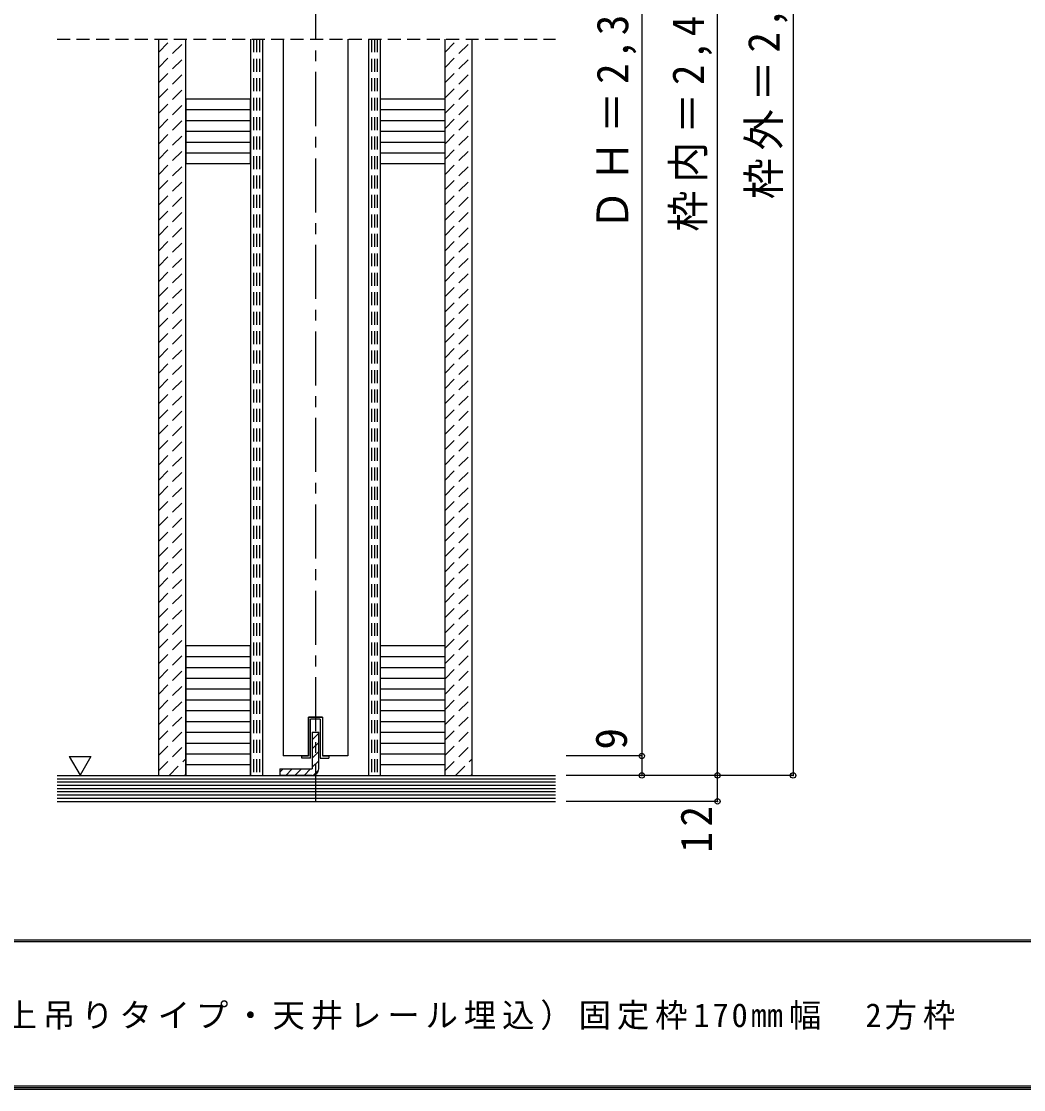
# Model space of a CAD drawing. Units: millimetres, scale not verified. Extents: x -1000 to 950, y -718 to 696.
# Drawn here: x -557.1 to -93.4, y -700.8 to -206.7 of the extents above; entities that cross this region are included whole.
import ezdxf
from ezdxf.enums import TextEntityAlignment as Align

# ---------------------------------------------------------------- set-up
doc = ezdxf.new("R2010")
doc.units = ezdxf.units.MM
doc.header["$LTSCALE"] = 5
doc.header["$PDMODE"] = 32
doc.header["$PDSIZE"] = 2.5
doc.linetypes.add('CHAIN1', pattern=[8, 5, -1, 1, -1])
doc.linetypes.add('DASHED1', pattern=[1.8, 1.2, -0.6])
for name, color, linetype in [('5-0', 7, 'Continuous'), ('5-B', 4, 'Continuous'), ('F-1_枠', 6, 'Continuous'), ('F-A_文字', 7, 'Continuous')]:
    doc.layers.add(name, color=color, linetype=linetype)
doc.styles.add('ＭＳ ゴシック', font='')
doc.styles.get('ＭＳ ゴシック').set_extended_font_data('MS Gothic')

msp = doc.modelspace()

# ---------------------------------------------------------------- linework, layer by layer
at = {"layer": '5-0', "color": 4, "linetype": 'CHAIN1'}
msp.add_line((-421, 129.91), (-421, -567.5), dxfattribs=at)
at = {"layer": '5-0', "color": 4, "linetype": 'DASHED1'}
for p, q in [((-540.5, -214.986), (-310, -214.986)), ((-493.5, -220.88), (-487.606, -214.986)), ((-493.5, -227.951), (-481, -215.451)), ((-449.625, -214.986), (-449.625, -555.5)), ((-448.25, -214.986), (-448.25, -555.5)), ((-446.875, -214.986), (-446.875, -555.5)), ((-395.125, -214.986), (-395.125, -555.5)), ((-393.75, -214.986), (-393.75, -555.5)), ((-392.375, -214.986), (-392.375, -555.5)), ((-361, -220.88), (-355.106, -214.986)), ((-361, -227.951), (-348.5, -215.451)), ((-493.5, -235.022), (-481, -222.522)), ((-361, -235.022), (-348.5, -222.522)), ((-493.5, -242.093), (-481, -229.593)), ((-361, -242.093), (-348.5, -229.593)), ((-493.5, -249.164), (-481, -236.664)), ((-361, -249.164), (-348.5, -236.664)), ((-493.5, -256.235), (-481, -243.735)), ((-361, -256.235), (-348.5, -243.735)), ((-493.5, -263.306), (-481, -250.806)), ((-361, -263.306), (-348.5, -250.806)), ((-493.5, -270.378), (-481, -257.878)), ((-361, -270.378), (-348.5, -257.878)), ((-493.5, -277.449), (-481, -264.949)), ((-361, -277.449), (-348.5, -264.949)), ((-493.5, -284.52), (-481, -272.02)), ((-361, -284.52), (-348.5, -272.02)), ((-493.5, -291.591), (-481, -279.091)), ((-361, -291.591), (-348.5, -279.091)), ((-493.5, -298.662), (-481, -286.162)), ((-361, -298.662), (-348.5, -286.162)), ((-493.5, -305.733), (-481, -293.233)), ((-361, -305.733), (-348.5, -293.233)), ((-493.5, -312.804), (-481, -300.304)), ((-361, -312.804), (-348.5, -300.304)), ((-493.5, -319.875), (-481, -307.375)), ((-361, -319.875), (-348.5, -307.375)), ((-493.5, -326.946), (-481, -314.446)), ((-361, -326.946), (-348.5, -314.446)), ((-493.5, -334.017), (-481, -321.517)), ((-361, -334.017), (-348.5, -321.517)), ((-493.5, -341.088), (-481, -328.588)), ((-361, -341.088), (-348.5, -328.588)), ((-493.5, -348.159), (-481, -335.659)), ((-361, -348.159), (-348.5, -335.659)), ((-493.5, -355.23), (-481, -342.73)), ((-361, -355.23), (-348.5, -342.73)), ((-493.5, -362.301), (-481, -349.801)), ((-361, -362.301), (-348.5, -349.801)), ((-493.5, -369.372), (-481, -356.872)), ((-361, -369.372), (-348.5, -356.872)), ((-493.5, -376.444), (-481, -363.944)), ((-361, -376.444), (-348.5, -363.944)), ((-493.5, -383.515), (-481, -371.015)), ((-361, -383.515), (-348.5, -371.015)), ((-493.5, -390.586), (-481, -378.086)), ((-361, -390.586), (-348.5, -378.086)), ((-493.5, -397.657), (-481, -385.157)), ((-361, -397.657), (-348.5, -385.157)), ((-493.5, -404.728), (-481, -392.228)), ((-361, -404.728), (-348.5, -392.228)), ((-493.5, -411.799), (-481, -399.299)), ((-361, -411.799), (-348.5, -399.299)), ((-493.5, -418.87), (-481, -406.37)), ((-361, -418.87), (-348.5, -406.37)), ((-493.5, -425.941), (-481, -413.441)), ((-361, -425.941), (-348.5, -413.441)), ((-493.5, -433.012), (-481, -420.512)), ((-361, -433.012), (-348.5, -420.512)), ((-493.5, -440.083), (-481, -427.583)), ((-361, -440.083), (-348.5, -427.583)), ((-493.5, -447.154), (-481, -434.654)), ((-361, -447.154), (-348.5, -434.654)), ((-493.5, -454.225), (-481, -441.725)), ((-361, -454.225), (-348.5, -441.725)), ((-493.5, -461.296), (-481, -448.796)), ((-361, -461.296), (-348.5, -448.796)), ((-493.5, -468.367), (-481, -455.867)), ((-361, -468.367), (-348.5, -455.867)), ((-493.5, -475.439), (-481, -462.939)), ((-361, -475.439), (-348.5, -462.939)), ((-493.5, -482.51), (-481, -470.01)), ((-361, -482.51), (-348.5, -470.01)), ((-493.5, -489.581), (-481, -477.081)), ((-361, -489.581), (-348.5, -477.081)), ((-493.5, -496.652), (-481, -484.152)), ((-361, -496.652), (-348.5, -484.152)), ((-493.5, -503.723), (-481, -491.223)), ((-361, -503.723), (-348.5, -491.223)), ((-493.5, -510.794), (-481, -498.294)), ((-361, -510.794), (-348.5, -498.294)), ((-493.5, -517.865), (-481, -505.365)), ((-361, -517.865), (-348.5, -505.365)), ((-493.5, -524.936), (-481, -512.436)), ((-361, -524.936), (-348.5, -512.436)), ((-493.5, -532.007), (-481, -519.507)), ((-361, -532.007), (-348.5, -519.507)), ((-493.5, -539.078), (-481, -526.578)), ((-361, -539.078), (-348.5, -526.578)), ((-493.5, -546.149), (-481, -533.649)), ((-361, -546.149), (-348.5, -533.649)), ((-493.5, -553.22), (-481, -540.72)), ((-361, -553.22), (-348.5, -540.72)), ((-488.709, -555.5), (-481, -547.791)), ((-356.209, -555.5), (-348.5, -547.791)), ((-481.638, -555.5), (-481, -554.862)), ((-349.138, -555.5), (-348.5, -554.862))]:
    msp.add_line(p, q, dxfattribs=at)
at = {"layer": '5-0', "color": 2}
for p, q in [((-493.5, -555.5), (-493.5, -214.986)), ((-481, -555.5), (-481, -214.986)), ((-451, -214.986), (-451, -555.5)), ((-445.5, -214.986), (-445.5, -555.5)), ((-396.5, -214.986), (-396.5, -555.5)), ((-391, -214.986), (-391, -555.5)), ((-361, -555.5), (-361, -214.986)), ((-348.5, -555.5), (-348.5, -214.986)), ((-540.5, -555.5), (-310, -555.5)), ((-540.5, -567.5), (-310, -567.5))]:
    msp.add_line(p, q, dxfattribs=at)
at = {"layer": '5-0', "color": 6}
for p, q in [((-436, -214.986), (-436, -546.5)), ((-406, -214.986), (-406, -546.5)), ((-424.25, -528.5), (-424.25, -546.5)), ((-417.75, -528.5), (-424.25, -528.5)), ((-417.75, -528.5), (-417.75, -546.5)), ((-424.25, -546.5), (-436, -546.5)), ((-406, -546.5), (-417.75, -546.5))]:
    msp.add_line(p, q, dxfattribs=at)
at = {"layer": '5-0', "color": 3}
for p, q in [((-481, -242.5), (-481, -272.5)), ((-481, -242.5), (-451, -242.5)), ((-451, -272.5), (-451, -242.5)), ((-391, -242.5), (-391, -272.5)), ((-391, -242.5), (-361, -242.5)), ((-361, -272.5), (-361, -242.5)), ((-481, -272.5), (-451, -272.5)), ((-391, -272.5), (-361, -272.5)), ((-481, -495.5), (-481, -525.5)), ((-451, -495.5), (-481, -495.5)), ((-391, -495.5), (-391, -525.5)), ((-361, -495.5), (-391, -495.5)), ((-481, -525.5), (-481, -555.5)), ((-481, -525.5), (-451, -525.5)), ((-391, -525.5), (-391, -555.5)), ((-391, -525.5), (-361, -525.5)), ((-422.5, -535.5), (-419.5, -535.5)), ((-422.5, -535.5), (-422.5, -552.5)), ((-419.5, -552.5), (-419.5, -535.5)), ((-437.5, -552.5), (-437.5, -555.5)), ((-437.5, -552.5), (-422.5, -552.5)), ((-422.5, -555.5), (-437.5, -555.5)), ((-391, -555.5), (-361, -555.5))]:
    msp.add_line(p, q, dxfattribs=at)
at = {"layer": '5-0'}
for p, q in [((-481, -247.5), (-451, -247.5)), ((-391, -247.5), (-361, -247.5)), ((-481, -252.5), (-451, -252.5)), ((-391, -252.5), (-361, -252.5)), ((-481, -257.5), (-451, -257.5)), ((-391, -257.5), (-361, -257.5)), ((-481, -262.5), (-451, -262.5)), ((-391, -262.5), (-361, -262.5)), ((-481, -267.5), (-451, -267.5)), ((-391, -267.5), (-361, -267.5)), ((-481, -500.5), (-451, -500.5)), ((-391, -500.5), (-361, -500.5)), ((-481, -505.5), (-451, -505.5)), ((-391, -505.5), (-361, -505.5)), ((-481, -510.5), (-451, -510.5)), ((-391, -510.5), (-361, -510.5)), ((-481, -515.5), (-451, -515.5)), ((-391, -515.5), (-361, -515.5)), ((-481, -520.5), (-451, -520.5)), ((-391, -520.5), (-361, -520.5)), ((-424.25, -546.5), (-424.25, -528.5)), ((-424.25, -528.5), (-417.75, -528.5)), ((-417.75, -528.5), (-417.75, -546.5)), ((-481, -530.5), (-451, -530.5)), ((-423.25, -547.5), (-423.25, -529.5)), ((-418.75, -529.5), (-423.25, -529.5)), ((-418.75, -529.5), (-418.75, -547.5)), ((-391, -530.5), (-361, -530.5)), ((-481, -535.5), (-451, -535.5)), ((-391, -535.5), (-361, -535.5)), ((-481, -540.5), (-451, -540.5)), ((-391, -540.5), (-361, -540.5)), ((-534.936, -546.686), (-529.936, -555.347)), ((-481, -545.5), (-451, -545.5)), ((-427.25, -546.5), (-424.25, -546.5)), ((-427.25, -547.5), (-427.25, -546.5)), ((-423.25, -547.5), (-427.25, -547.5)), ((-418.75, -547.5), (-414.75, -547.5)), ((-417.75, -546.5), (-414.75, -546.5)), ((-414.75, -546.5), (-414.75, -547.5)), ((-391, -545.5), (-361, -545.5)), ((-481, -550.5), (-451, -550.5)), ((-391, -550.5), (-361, -550.5)), ((-540.5, -557), (-310, -557)), ((-540.5, -558.5), (-310, -558.5)), ((-540.5, -560), (-310, -560)), ((-540.5, -561.5), (-310, -561.5)), ((-540.5, -563), (-310, -563)), ((-540.5, -564.5), (-310, -564.5)), ((-540.5, -566), (-310, -566))]:
    msp.add_line(p, q, dxfattribs=at)
at = {"layer": '5-0', "color": 4}
for p, q in [((-422.5, -538.982), (-419.5, -535.982)), ((-422.5, -543.225), (-419.5, -540.225)), ((-422.5, -547.468), (-419.5, -544.468)), ((-437.5, -553.982), (-436.018, -552.5)), ((-434.775, -555.5), (-431.775, -552.5)), ((-430.532, -555.5), (-427.533, -552.5)), ((-426.29, -555.5), (-423.29, -552.5)), ((-422.5, -551.71), (-419.5, -548.71)), ((-422.006, -555.459), (-419.54, -552.993))]:
    msp.add_line(p, q, dxfattribs=at)
at = {"layer": '5-0', "color": 3}
for points in [[(-481, -555.5), (-451, -555.5), (-451, -525.5), (-451, -495.5)], [(-361, -555.5), (-361, -525.5), (-361, -495.5)]]:
    msp.add_lwpolyline(points, dxfattribs=at)
at = {"layer": '5-0'}
msp.add_lwpolyline([(-534.936, -546.686), (-524.936, -546.686), (-529.936, -555.347)], dxfattribs=at)
at = {"layer": '5-0', "color": 3}
msp.add_arc((-422.5, -552.5), 3, 270, 0, dxfattribs=at)
at = {"layer": '5-B'}
for p, q in [((-200, 80.436), (-200, -555.5)), ((-235, -555.5), (-235, 50.436)), ((-270, 42.436), (-270, -546.5)), ((-270, -546.5), (-305, -546.5)), ((-270, -546.5), (-270, -555.5)), ((-270, -555.5), (-305, -555.5)), ((-235, -555.5), (-270, -555.5)), ((-235, -567.5), (-235, -555.5)), ((-200, -555.5), (-235, -555.5)), ((-235, -567.5), (-305, -567.5))]:
    msp.add_line(p, q, dxfattribs=at)
at = {"layer": '5-B', "color": 7}
for p in [(-270, -546.5), (-270, -555.5), (-235, -555.5), (-200, -555.5), (-235, -567.5)]:
    msp.add_point(p, dxfattribs=at)
at = {"layer": 'F-1_枠'}
for p, q in [((950, -631.667), (-1000, -631.667)), ((950, -632.5), (-1000, -632.5)), ((950, -699.167), (-1000, -699.167)), ((950, -700), (-1000, -700)), ((950, -700.833), (-1000, -700.833))]:
    msp.add_line(p, q, dxfattribs=at)

# ---------------------------------------------------------------- texts
at = {"layer": '5-B', "color": 7, "style": 'ＭＳ ゴシック'}
msp.add_text('9', height=14.66, rotation=90, dxfattribs=at).set_placement((-272.5, -543.532), align=Align.BOTTOM_LEFT)
at = {"layer": '5-B', "color": 7, "char_height": 14.66, "attachment_point": 7, "rotation": 90, "style": 'ＭＳ ゴシック'}
for s, insert in [('\\T1.19;\\W0.95;枠外＝2,430', (-202.5, -288.949)), ('\\T1.19;\\W0.95;ＤＨ＝2,383', (-272.5, -303.449)), ('\\T1.19;\\W0.95;枠内＝2,400', (-237.5, -303.949)), ('\\T1.27;\\W0.95;12', (-237.5, -591.175))]:
    msp.add_mtext(s, dxfattribs=dict(at, insert=insert))
at = {"layer": 'F-A_文字', "insert": (-874.591, -673.333), "char_height": 11, "attachment_point": 7, "style": 'ＭＳ ゴシック'}
msp.add_mtext('\\T1.18;ドレタス\u3000H24引き込み戸（両側戸袋・上吊りタイプ・天井レール埋込）固定枠170㎜幅\u30002方枠', dxfattribs=at)

doc.saveas('drawing.dxf')
